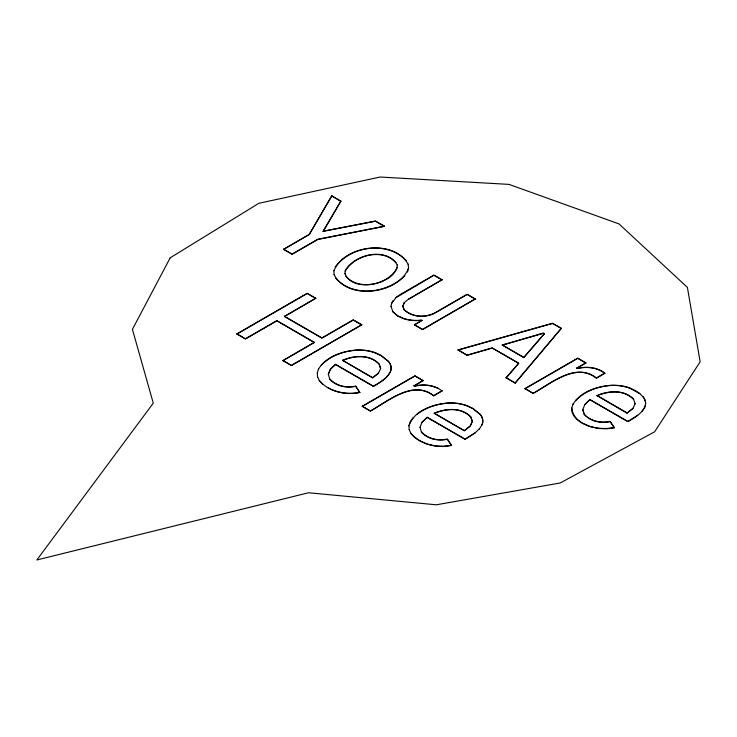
<?xml version="1.0" encoding="UTF-8"?>
<svg xmlns="http://www.w3.org/2000/svg" width="737" height="737" viewBox="0 0 737 737"><rect width="100%" height="100%" fill="white"/><g stroke="black" fill="none" stroke-linecap="round" stroke-linejoin="round"><path stroke-width="1.11" d="M344.962 273.713L345.211 270.848C354.377 254.247 386.547 246.398 397.298 265.145M391.034 306.528L391.559 303.423L393.199 300.42M408.565 268.01C399.122 294.118 347.007 300.88 334.064 274.496M407.45 272.036L408.565 268.194L408.197 264.214M317.297 372.913L318.531 368.832M408.98 425.848C414.194 410.094 433.199 404.337 448.197 402.964A29.95 17.292 0 0 1 467.203 405.755M573.008 404.097L571.765 408.169L571.995 412.038L573.727 415.815L576.997 419.436L581.861 422.845L589.978 426.511L598.278 428.455L606.468 428.814L614.28 427.755L610.162 421.398C601.024 423.37 590.641 421.371 584.201 414.222L582.81 409.486M333.916 270.848C344.372 244.877 394.111 238.558 408.197 264.39M397.372 267.595C388.685 284.436 359.177 291.622 345.773 276.145M404.235 302.566L402.835 306.141L404.134 309.604C412.269 317.361 425.664 317.969 435.3 312.672L467.166 294.275L475.273 298.955L422.522 329.577L414.424 324.897L421.84 320.438L414.424 324.897M328.333 374.405L330.323 369.449L335.528 364.345L373.401 386.216C379.758 382.485 386.695 378.671 390.26 371.918A26.67 15.394 0 0 0 388.463 361.323L381.093 355.446L375.511 352.82A29.95 17.292 0 0 0 356.505 350.029C342.309 351.19 326.463 356.386 318.531 369.007M420.026 427.34L422.015 422.209L427.211 417.28L465.093 439.151L474.969 432.895M635.11 403.683L632.963 408.491L627.049 413.089L597.044 395.585C608.624 390.564 624.11 389.348 633.562 399.178L635.11 403.858M391.559 303.598L396.11 297.398L400.412 294.432L433.927 275.085L442.034 279.756L408.519 299.286M323.147 231.446L340.863 201.229L331.797 195.821L309.273 234.357L283.588 249.364L292.101 254.283L317.794 239.451L384.548 226.268L375.483 221.036L323.147 231.271L375.483 221.211L384.548 226.443M331.797 195.821L309.273 234.532L283.588 249.364M323.147 231.271L340.863 201.054M345.211 271.023C354.663 254.873 382.448 247.835 396.184 262.621M479.391 428.962L481.943 424.853A26.67 15.394 0 0 0 480.146 414.258L472.786 408.381L467.203 405.755M642.176 411.292L644.728 407.358A26.67 15.394 0 0 0 642.94 396.764L639.762 393.512L635.57 390.702L629.988 388.077A29.95 17.292 0 0 0 610.982 385.294C596.786 386.455 580.931 391.651 573.008 404.272M412.895 417.897L410.223 421.767L408.98 425.664L409.201 429.717M335.206 266.978C350.849 245.79 387.708 240.704 406.336 260.695M515.172 383.074L561.327 328.333L552.538 323.257L458.036 349.9L467.101 355.317L492.205 348.076L518.71 363.387L506.107 377.832L515.172 383.074L561.327 328.333M523.758 357.574L544.431 333.649L543.473 333.087L502.266 344.99L523.758 357.574L544.431 333.649M506.107 377.832L518.71 363.203L492.205 347.901L467.101 355.142L458.036 349.9M335.528 364.345L330.323 369.274L328.333 374.23L329.725 379.131C336.164 386.289 346.556 388.288 355.685 386.308L359.803 392.499C345.561 395.41 328.803 391.983 319.25 380.384M422.015 422.384L427.211 417.28M637.763 415.226L627.878 421.472L589.996 399.611L584.8 404.53L582.81 409.661L584.201 414.397C590.641 421.555 601.024 423.545 610.162 421.573L614.28 427.755M584.8 404.705L589.996 399.611M404.853 275.702C387.192 293.28 353.474 297.886 335.703 278.218M479.391 428.787L474.969 433.07L465.093 439.326L427.211 417.455M321.203 365.147C330.425 355.778 343.562 351.052 356.505 350.213A29.95 17.292 0 0 1 375.511 352.995L381.093 355.621L388.463 361.498A26.67 15.394 0 0 1 390.26 372.093C386.695 378.846 379.758 382.66 373.401 386.391L335.528 364.52M575.68 400.403C584.902 391.043 598.039 386.308 610.982 385.469A29.95 17.292 0 0 1 629.988 388.252L639.762 393.696M372.581 377.823L378.496 373.226L380.633 368.417L379.085 363.921C369.633 354.092 354.147 355.308 342.567 360.319L372.581 377.823L378.496 373.051M464.264 430.758L470.178 425.986L472.316 421.352L470.777 416.856C461.316 407.027 445.839 408.243 434.25 413.254L464.264 430.758L470.178 426.161L472.316 421.536L470.777 417.031C461.316 407.202 445.839 408.418 434.25 413.429M627.049 413.089L632.963 408.316M396.11 297.573L433.927 275.26L442.034 279.94M416.958 414.305C425.977 407.589 436.995 403.793 448.197 403.148A29.95 17.292 0 0 1 467.203 405.93L472.786 408.556L480.156 414.434A26.67 15.394 0 0 1 481.943 425.028M283.588 249.189L292.101 254.108L317.794 239.276L384.548 226.268M236.899 333.898L245.421 338.808L276.872 320.65L314.377 342.475L276.872 320.825L245.421 338.983L236.899 333.898L307.228 293.289L315.749 298.384L284.427 316.468L315.749 298.209M236.899 334.073L307.228 293.464L315.749 298.384M284.427 316.293L321.931 337.942L353.244 319.858L361.766 324.777L291.437 365.552L282.916 360.642L314.377 342.3M282.916 360.642L314.377 342.475M284.427 316.468L321.931 338.117L353.244 320.033L361.766 324.953M282.916 360.457L291.437 365.377L361.766 324.777M442.034 279.756L408.519 299.111L404.235 302.741L402.835 306.316L404.134 309.78C412.269 317.546 425.664 318.144 435.3 312.847L467.166 294.45L475.273 299.13M414.424 324.722L422.522 329.402L475.273 298.955M433.669 395.806L442.053 390.794L433.669 395.806C412.766 379.656 388.196 401.306 370.352 411.117L362.245 406.262L414.986 375.806L423.093 380.661L414.028 385.893L423.093 380.485M362.245 406.437L414.986 375.981L423.093 380.661M362.245 406.262L370.352 410.942C388.196 401.131 412.766 379.481 433.669 395.631M576.813 368.049L577.366 368.362C586.56 366.206 597.449 367.146 604.837 373.3L596.454 378.136C575.551 361.987 550.981 383.636 533.137 393.438L525.03 388.583L577.771 358.136L585.878 362.991L576.813 368.224L585.878 362.807M525.03 388.758L577.771 358.311L585.878 362.991M525.03 388.583L533.137 393.263C550.751 383.581 576.021 361.545 596.454 378.136M596.454 377.961L604.837 373.115M589.996 399.786L627.878 421.647C634.317 417.953 641.144 413.964 644.728 407.174A26.67 15.394 0 0 0 642.94 396.589M342.567 360.494C354.147 355.483 369.633 354.267 379.085 364.096L380.633 368.601M597.044 395.76C608.624 390.739 624.11 389.532 633.562 399.362M502.266 345.165L543.473 333.271L544.431 333.824M458.036 350.084L552.538 323.432L561.327 328.509M414.028 385.718L414.581 386.041C423.812 383.894 434.498 384.778 442.053 390.969M414.028 385.893L414.581 386.216C422.458 384.29 431.007 384.954 438.34 388.51M576.813 368.224L577.366 368.537C586.606 366.344 597.117 367.404 604.837 373.3M359.803 392.499L355.685 386.133C346.556 388.113 336.164 386.114 329.725 378.956M359.803 392.324C348.822 394.691 337.196 392.849 327.385 387.404M409.201 429.542L410.933 433.494L414.212 437.115L419.077 440.514L427.193 444.181L435.493 446.125L443.683 446.493L451.495 445.434L447.368 439.068C438.239 441.048 427.847 439.049 421.417 431.891M451.495 445.434L447.368 439.243C438.239 441.223 427.847 439.224 421.417 432.066L420.026 427.165M451.495 445.259C437.29 448.151 420.578 444.743 410.933 433.319M614.28 427.58C599.153 430.638 573.874 426.391 571.765 407.994M331.797 195.996L340.863 201.229M597.044 395.585L627.049 412.913M502.266 344.99L523.758 357.399M392.839 311.65L397.529 315.768L403.673 318.495A25.15 14.519 0 0 0 421.288 320.125L421.84 320.438M391.034 306.343L392.839 311.825L397.529 315.943L403.673 318.67A25.15 14.519 0 0 0 421.288 320.3L421.84 320.623M506.107 377.657L515.172 382.89M342.567 360.319L372.581 377.648M434.25 413.254L464.264 430.583M322.53 384.18L319.25 380.559L317.518 376.607M344.962 273.538C352.35 293.805 396.22 284.077 397.298 264.97M317.297 372.738L317.518 376.782M333.916 270.672L334.064 274.671M170.21 257.812L132.42 329.338L153.278 403.139L36.85 559.973L308.508 492.758L436.332 504.799L560.212 482.984L654.631 431.799L700.15 361.793L687.391 287.384L618.979 223.891L509 184.388L380.117 177.027L258.862 203.301L170.21 257.812"/></g></svg>
